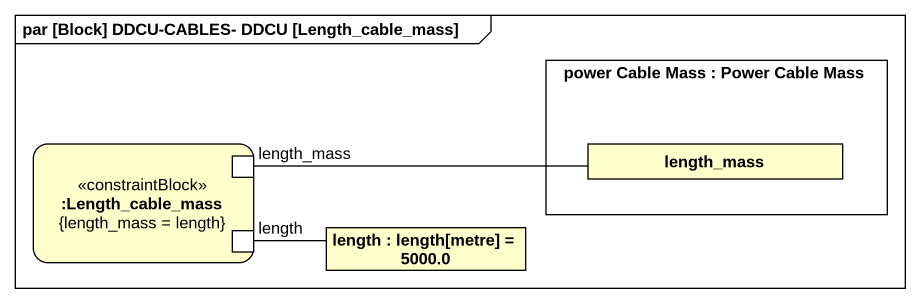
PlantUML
@startuml
mainframe par [Block] DDCU-CABLES- DDCU [Length_cable_mass]
rectangle "power Cable Mass : Power Cable Mass" as power_Cable_Mass {
  rectangle length_mass
}
rectangle ":Length_cable_mass\n{length_mass = length}" as Length_cable_mass <<constraintBlock>> {
  port "length_mass" as length_mass_2
  port length
}
rectangle "length : length[metre] = 5000.0" as length_2
length_mass_2 -right- length_mass
length -right- length_2
@enduml
